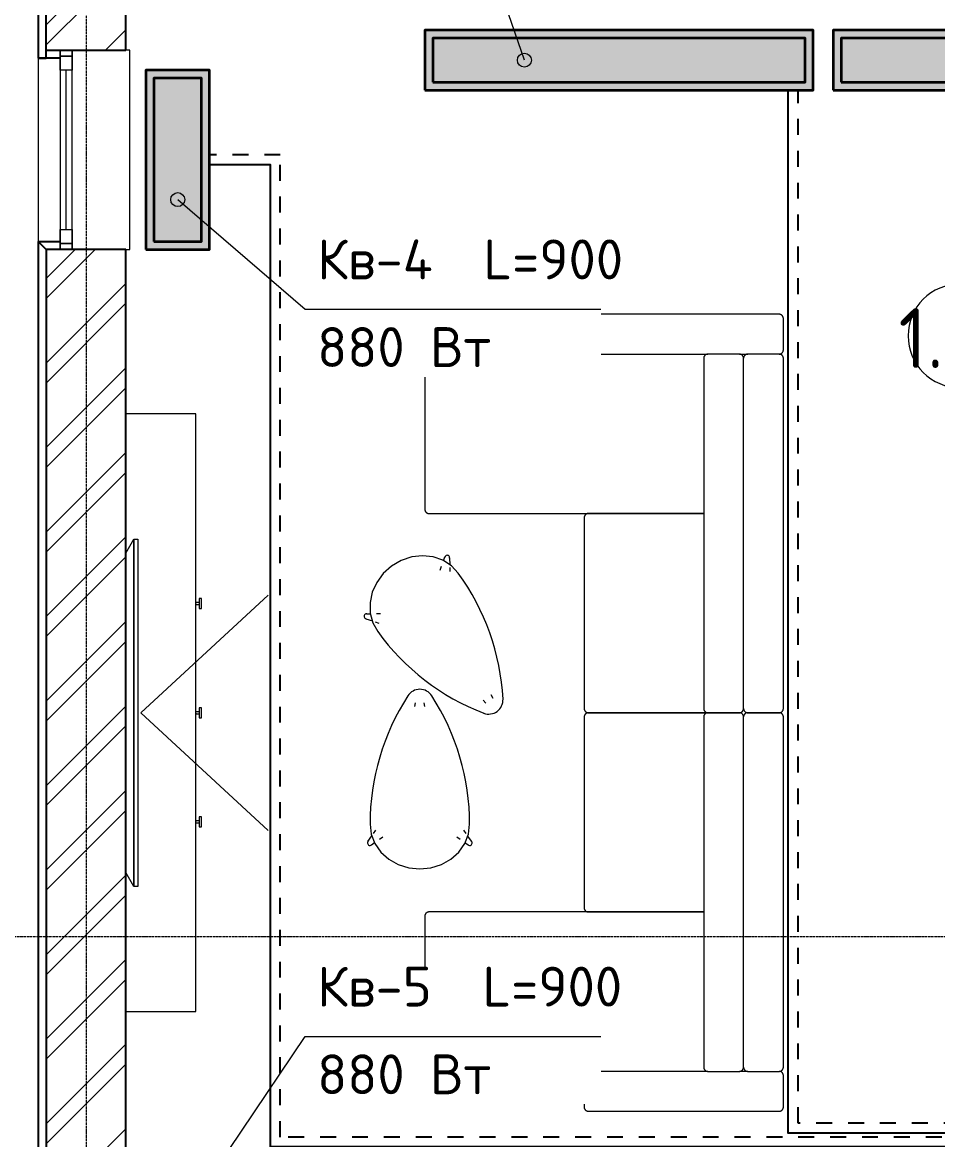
# Model space of a CAD drawing. Header units: millimetres. Extents: x -5016 to 22834, y -6019 to 18943.
# Drawn here: x -320 to 4275, y 7882 to 13490 of the extents above; entities that cross this region are included whole.
import ezdxf
from ezdxf.enums import TextEntityAlignment as Align

# ---------------------------------------------------------------- set-up
doc = ezdxf.new("R2010")
doc.units = ezdxf.units.MM
doc.linetypes.add('ОВ_ПУНКТ', pattern=[160, 80, -80])
doc.linetypes.add('Осевая 12-2-2', pattern=[16, 12, -2, 0, -2])
for name, color, linetype, lineweight in [('A-AREA-IDEN', 8, 'Continuous', 13), ('A-GLAZ', 8, 'Continuous', 13), ('A-WALL', 8, 'Continuous', 13), ('A-WALL-PATT', 8, 'Continuous', 13), ('I-FURN', 9, 'Continuous', 13), ('M-EQPM', 9, 'Continuous', 13), ('S-GRID', 8, 'Continuous', 13), ('АР_подложка', 8, 'Continuous', 13), ('ОВ_выноски', 7, 'Continuous', 18), ('ОВ_марки', 7, 'Continuous', 18), ('ОВ_приборы', 7, 'Continuous', 35), ('ОВ_Т1', 1, 'Continuous', 50), ('ОВ_Т2', 5, 'Continuous', 50)]:
    doc.layers.add(name, color=color, linetype=linetype, lineweight=lineweight)
doc.styles.add('GOST', font='isocpeur.ttf', dxfattribs={"width": 0.9})
doc.styles.add('GOST Common', font='GOST_Common.ttf', dxfattribs={"height": 300})

# ---------------------------------------------------------------- blocks, each defined once
blk = doc.blocks.new('INT Стол дизайнерский 5 - INT Стол дизайнерский 5-1563849-Этаж 1 - Планировка')
at = {"layer": 'I-FURN'}
for p, q in [((-319, 226.7), (-330.3, 242.9)), ((-312.9, 260.3), (-284.1, 240.2)), ((-272, 231.9), (-255.7, 220.5)), ((-290.5, 185.7), (-301.9, 202)), ((364.5, 24.6), (384, 21.1)), ((364.5, -24.6), (384, -21.1)), ((-301.9, -202), (-290.5, -185.7)), ((-272, -231.9), (-255.7, -220.5)), ((-330.3, -242.9), (-319, -226.7)), ((-312.9, -260.3), (-284.1, -240.2))]:
    blk.add_line(p, q, dxfattribs=at)
at = {"layer": 'I-FURN', "flags": 128}
blk.add_lwpolyline([(-225, 250), (-275.1, 243.7), (-322.6, 225.2), (-365.3, 195.5), (-400.9, 155.9), (-427.7, 108.5), (-444.4, 55.6), (-450, 0), (-444.4, -55.6), (-427.7, -108.5), (-400.9, -155.9), (-365.3, -195.5), (-322.6, -225.2), (-275.1, -243.7), (-225, -250)], dxfattribs=at)
at = {"layer": 'I-FURN'}
for centre, radius, start, end in [((-320, 250), 12.5, 45, 180), ((-320, 250), 12.5, 180, 225), ((-225, -935.1), 1185.1, 57.1055, 90), ((379.8, 0), 71.5, 360, 57.1055), ((379.8, 0), 71.5, 302.8945, 360), ((-225, 935.1), 1185.1, 270, 302.8945), ((-320, -250), 12.5, 135, 180), ((-320, -250), 12.5, 180, 315)]:
    blk.add_arc(centre, radius, start, end, dxfattribs=at)
blk = doc.blocks.new('INT 15 Тумба - INT 15 Тумба-1563850-Этаж 1 - Планировка')
at = {"layer": 'I-FURN'}
for p, q in [((-523.3, 180), (-573.3, 180)), ((-573.3, 180), (-573.3, 168)), ((-553.3, 171), (-553.3, 150)), ((-543.3, 150), (-543.3, 171)), ((-523.3, 168), (-523.3, 180)), ((25, 180), (-25, 180)), ((-25, 180), (-25, 168)), ((-5, 171), (-5, 150)), ((5, 150), (5, 171)), ((25, 168), (25, 180)), ((573.3, 180), (523.3, 180)), ((523.3, 180), (523.3, 168)), ((543.3, 171), (543.3, 150)), ((553.3, 150), (553.3, 171)), ((573.3, 168), (573.3, 180)), ((1500, 150), (-1500, 150)), ((-1500, 150), (-1500, -200)), ((-573.3, 168), (-523.3, 168)), ((-553.3, 150), (-553.2, 150)), ((-553.3, 150), (-550.8, 150)), ((-545.8, 150), (-543.3, 150)), ((-543.5, 150), (-543.3, 150)), ((-25, 168), (25, 168)), ((-5, 150), (-4.8, 150)), ((-5, 150), (-2.5, 150)), ((2.5, 150), (5, 150)), ((4.8, 150), (5, 150)), ((523.3, 168), (573.3, 168)), ((543.3, 150), (543.5, 150)), ((543.3, 150), (545.8, 150)), ((550.8, 150), (553.3, 150)), ((553.2, 150), (553.3, 150)), ((1500, -200), (1500, 150))]:
    blk.add_line(p, q, dxfattribs=at)
blk = doc.blocks.new('ТВ - Плоский экран1 - ТВ 60_ 2-1563836-Этаж 1 - Планировка')
at = {"layer": 'M-EQPM'}
for p, q in [((-3.9, 16.5), (-594.3, 655.4)), ((-3.9, 16.5), (586.5, 655.4)), ((-875.5, -18.5), (-875.5, 1.5)), ((-875.5, 1.5), (867.6, 1.5)), ((867.6, 1.5), (867.6, -18.5)), ((867.6, -18.5), (-875.5, -18.5)), ((-805.5, -58.5), (-875.5, -18.5)), ((-875.5, -18.5), (867.6, -18.5)), ((867.6, -18.5), (797.6, -58.5))]:
    blk.add_line(p, q, dxfattribs=at)
blk = doc.blocks.new('INT Диван угловой - INT Диван угловой-1563900-Этаж 1 - Планировка')
at = {"layer": 'I-FURN'}
for p, q in [((-900, 579), (-900, 421)), ((879, 600), (-879, 600)), ((900, 421), (900, 579)), ((1079, 600), (921, 600)), ((1100, -379), (1100, 579)), ((879, 400), (-879, 400)), ((900, 421), (900, 379)), ((-900, 379), (-900, 221)), ((900, 221), (900, 379)), ((-900, 221), (-900, -379)), ((-879, 200), (879, 200)), ((100, 200), (100, -1179)), ((100, -379), (100, 200)), ((900, 221), (900, -379)), ((900, -1179), (900, -379)), ((-879, -400), (79, -400)), ((921, -400), (1079, -400)), ((121, -1200), (879, -1200))]:
    blk.add_line(p, q, dxfattribs=at)
at = {"layer": 'I-FURN', "flags": 128}
for points in [[(-879, 600), (-879.8, 600), (-880.7, 599.9), (-881.5, 599.8), (-882.3, 599.7), (-883.2, 599.6), (-884, 599.4), (-884.8, 599.2), (-885.6, 598.9), (-886.4, 598.7), (-887.2, 598.3), (-887.9, 598), (-888.7, 597.6), (-889.4, 597.2), (-890.2, 596.8), (-890.9, 596.3), (-891.5, 595.8), (-892.2, 595.3), (-892.8, 594.8), (-893.5, 594.2), (-894.1, 593.6), (-894.6, 593), (-895.2, 592.4), (-895.7, 591.7), (-896.2, 591), (-896.7, 590.3), (-897.1, 589.6), (-897.5, 588.9), (-897.9, 588.1), (-898.3, 587.4), (-898.6, 586.6), (-898.9, 585.8), (-899.1, 585), (-899.3, 584.2), (-899.5, 583.4), (-899.7, 582.6), (-899.8, 581.7), (-899.9, 580.9), (-900, 580.1), (-900, 579.2), (-900, 579)], [(900, 579), (900, 579.8), (899.9, 580.7), (899.8, 581.5), (899.7, 582.3), (899.6, 583.2), (899.4, 584), (899.2, 584.8), (898.9, 585.6), (898.7, 586.4), (898.3, 587.2), (898, 587.9), (897.6, 588.7), (897.2, 589.4), (896.8, 590.2), (896.3, 590.9), (895.8, 591.5), (895.3, 592.2), (894.8, 592.8), (894.2, 593.5), (893.6, 594.1), (893, 594.6), (892.4, 595.2), (891.7, 595.7), (891, 596.2), (890.3, 596.7), (889.6, 597.1), (888.9, 597.5), (888.1, 597.9), (887.4, 598.3), (886.6, 598.6), (885.8, 598.9), (885, 599.1), (884.2, 599.3), (883.4, 599.5), (882.6, 599.7), (881.7, 599.8), (880.9, 599.9), (880.1, 600), (879.2, 600), (879, 600)], [(921, 600), (920.2, 600), (919.3, 599.9), (918.5, 599.8), (917.7, 599.7), (916.8, 599.6), (916, 599.4), (915.2, 599.2), (914.4, 598.9), (913.6, 598.7), (912.8, 598.3), (912.1, 598), (911.3, 597.6), (910.6, 597.2), (909.8, 596.8), (909.1, 596.3), (908.5, 595.8), (907.8, 595.3), (907.2, 594.8), (906.5, 594.2), (905.9, 593.6), (905.4, 593), (904.8, 592.4), (904.3, 591.7), (903.8, 591), (903.3, 590.3), (902.9, 589.6), (902.5, 588.9), (902.1, 588.1), (901.7, 587.4), (901.4, 586.6), (901.1, 585.8), (900.9, 585), (900.7, 584.2), (900.5, 583.4), (900.3, 582.6), (900.2, 581.7), (900.1, 580.9), (900, 580.1), (900, 579.2), (900, 579)], [(1100, 579), (1100, 579.8), (1099.9, 580.7), (1099.8, 581.5), (1099.7, 582.3), (1099.6, 583.2), (1099.4, 584), (1099.2, 584.8), (1098.9, 585.6), (1098.7, 586.4), (1098.3, 587.2), (1098, 587.9), (1097.6, 588.7), (1097.2, 589.4), (1096.8, 590.2), (1096.3, 590.9), (1095.8, 591.5), (1095.3, 592.2), (1094.8, 592.8), (1094.2, 593.5), (1093.6, 594.1), (1093, 594.6), (1092.4, 595.2), (1091.7, 595.7), (1091, 596.2), (1090.3, 596.7), (1089.6, 597.1), (1088.9, 597.5), (1088.1, 597.9), (1087.4, 598.3), (1086.6, 598.6), (1085.8, 598.9), (1085, 599.1), (1084.2, 599.3), (1083.4, 599.5), (1082.6, 599.7), (1081.7, 599.8), (1080.9, 599.9), (1080.1, 600), (1079.2, 600), (1079, 600)], [(-900, 421), (-900, 420.2), (-899.9, 419.3), (-899.8, 418.5), (-899.7, 417.7), (-899.6, 416.8), (-899.4, 416), (-899.2, 415.2), (-898.9, 414.4), (-898.7, 413.6), (-898.3, 412.8), (-898, 412.1), (-897.6, 411.3), (-897.2, 410.6), (-896.8, 409.8), (-896.3, 409.1), (-895.8, 408.5), (-895.3, 407.8), (-894.8, 407.2), (-894.2, 406.5), (-893.6, 405.9), (-893, 405.4), (-892.4, 404.8), (-891.7, 404.3), (-891, 403.8), (-890.3, 403.3), (-889.6, 402.9), (-888.9, 402.5), (-888.1, 402.1), (-887.4, 401.7), (-886.6, 401.4), (-885.8, 401.1), (-885, 400.9), (-884.2, 400.7), (-883.4, 400.5), (-882.6, 400.3), (-881.7, 400.2), (-880.9, 400.1), (-880.1, 400), (-879.2, 400), (-879, 400)], [(-879, 400), (-879.8, 400), (-880.7, 399.9), (-881.5, 399.8), (-882.3, 399.7), (-883.2, 399.6), (-884, 399.4), (-884.8, 399.2), (-885.6, 398.9), (-886.4, 398.7), (-887.2, 398.3), (-887.9, 398), (-888.7, 397.6), (-889.4, 397.2), (-890.2, 396.8), (-890.9, 396.3), (-891.5, 395.8), (-892.2, 395.3), (-892.8, 394.8), (-893.5, 394.2), (-894.1, 393.6), (-894.6, 393), (-895.2, 392.4), (-895.7, 391.7), (-896.2, 391), (-896.7, 390.3), (-897.1, 389.6), (-897.5, 388.9), (-897.9, 388.1), (-898.3, 387.4), (-898.6, 386.6), (-898.9, 385.8), (-899.1, 385), (-899.3, 384.2), (-899.5, 383.4), (-899.7, 382.6), (-899.8, 381.7), (-899.9, 380.9), (-900, 380.1), (-900, 379.2), (-900, 379)], [(-879, 400), (-879.8, 400), (-880.7, 399.9), (-881.5, 399.8), (-882.3, 399.7), (-883.2, 399.6), (-884, 399.4), (-884.8, 399.2), (-885.6, 398.9), (-886.4, 398.7), (-887.2, 398.3), (-887.9, 398), (-888.7, 397.6), (-889.4, 397.2), (-890.2, 396.8), (-890.9, 396.3), (-891.5, 395.8), (-892.2, 395.3), (-892.8, 394.8), (-893.5, 394.2), (-894.1, 393.6), (-894.6, 393), (-895.2, 392.4), (-895.7, 391.7), (-896.2, 391), (-896.7, 390.3), (-897.1, 389.6), (-897.5, 388.9), (-897.9, 388.1), (-898.3, 387.4), (-898.6, 386.6), (-898.9, 385.8), (-899.1, 385), (-899.3, 384.2), (-899.5, 383.4), (-899.7, 382.6), (-899.8, 381.7), (-899.9, 380.9), (-900, 380.1), (-900, 379.2), (-900, 379)], [(-879, 400), (-879.8, 400), (-880.7, 399.9), (-881.5, 399.8), (-882.3, 399.7), (-883.2, 399.6), (-884, 399.4), (-884.8, 399.2), (-885.6, 398.9), (-886.4, 398.7), (-887.2, 398.3), (-887.9, 398), (-888.7, 397.6), (-889.4, 397.2), (-890.2, 396.8), (-890.9, 396.3), (-891.5, 395.8), (-892.2, 395.3), (-892.8, 394.8), (-893.5, 394.2), (-894.1, 393.6), (-894.6, 393), (-895.2, 392.4), (-895.7, 391.7), (-896.2, 391), (-896.7, 390.3), (-897.1, 389.6), (-897.5, 388.9), (-897.9, 388.1), (-898.3, 387.4), (-898.6, 386.6), (-898.9, 385.8), (-899.1, 385), (-899.3, 384.2), (-899.5, 383.4), (-899.7, 382.6), (-899.8, 381.7), (-899.9, 380.9), (-900, 380.1), (-900, 379.2), (-900, 379)], [(879, 400), (879.8, 400), (880.7, 400.1), (881.5, 400.2), (882.3, 400.3), (883.2, 400.4), (884, 400.6), (884.8, 400.8), (885.6, 401.1), (886.4, 401.3), (887.2, 401.7), (887.9, 402), (888.7, 402.4), (889.4, 402.8), (890.2, 403.2), (890.9, 403.7), (891.5, 404.2), (892.2, 404.7), (892.8, 405.2), (893.5, 405.8), (894.1, 406.4), (894.6, 407), (895.2, 407.6), (895.7, 408.3), (896.2, 409), (896.7, 409.7), (897.1, 410.4), (897.5, 411.1), (897.9, 411.9), (898.3, 412.6), (898.6, 413.4), (898.9, 414.2), (899.1, 415), (899.3, 415.8), (899.5, 416.6), (899.7, 417.4), (899.8, 418.3), (899.9, 419.1), (900, 419.9), (900, 420.8), (900, 421)], [(900, 379), (900, 379.8), (899.9, 380.7), (899.8, 381.5), (899.7, 382.3), (899.6, 383.2), (899.4, 384), (899.2, 384.8), (898.9, 385.6), (898.7, 386.4), (898.3, 387.2), (898, 387.9), (897.6, 388.7), (897.2, 389.4), (896.8, 390.2), (896.3, 390.9), (895.8, 391.5), (895.3, 392.2), (894.8, 392.8), (894.2, 393.5), (893.6, 394.1), (893, 394.6), (892.4, 395.2), (891.7, 395.7), (891, 396.2), (890.3, 396.7), (889.6, 397.1), (888.9, 397.5), (888.1, 397.9), (887.4, 398.3), (886.6, 398.6), (885.8, 398.9), (885, 399.1), (884.2, 399.3), (883.4, 399.5), (882.6, 399.7), (881.7, 399.8), (880.9, 399.9), (880.1, 400), (879.2, 400), (879, 400)], [(900, 379), (900, 379.8), (899.9, 380.7), (899.8, 381.5), (899.7, 382.3), (899.6, 383.2), (899.4, 384), (899.2, 384.8), (898.9, 385.6), (898.7, 386.4), (898.3, 387.2), (898, 387.9), (897.6, 388.7), (897.2, 389.4), (896.8, 390.2), (896.3, 390.9), (895.8, 391.5), (895.3, 392.2), (894.8, 392.8), (894.2, 393.5), (893.6, 394.1), (893, 394.6), (892.4, 395.2), (891.7, 395.7), (891, 396.2), (890.3, 396.7), (889.6, 397.1), (888.9, 397.5), (888.1, 397.9), (887.4, 398.3), (886.6, 398.6), (885.8, 398.9), (885, 399.1), (884.2, 399.3), (883.4, 399.5), (882.6, 399.7), (881.7, 399.8), (880.9, 399.9), (880.1, 400), (879.2, 400), (879, 400)], [(900, 379), (900, 379.8), (899.9, 380.7), (899.8, 381.5), (899.7, 382.3), (899.6, 383.2), (899.4, 384), (899.2, 384.8), (898.9, 385.6), (898.7, 386.4), (898.3, 387.2), (898, 387.9), (897.6, 388.7), (897.2, 389.4), (896.8, 390.2), (896.3, 390.9), (895.8, 391.5), (895.3, 392.2), (894.8, 392.8), (894.2, 393.5), (893.6, 394.1), (893, 394.6), (892.4, 395.2), (891.7, 395.7), (891, 396.2), (890.3, 396.7), (889.6, 397.1), (888.9, 397.5), (888.1, 397.9), (887.4, 398.3), (886.6, 398.6), (885.8, 398.9), (885, 399.1), (884.2, 399.3), (883.4, 399.5), (882.6, 399.7), (881.7, 399.8), (880.9, 399.9), (880.1, 400), (879.2, 400), (879, 400)], [(-900, 221), (-900, 220.2), (-899.9, 219.3), (-899.8, 218.5), (-899.7, 217.7), (-899.6, 216.8), (-899.4, 216), (-899.2, 215.2), (-898.9, 214.4), (-898.7, 213.6), (-898.3, 212.8), (-898, 212.1), (-897.6, 211.3), (-897.2, 210.6), (-896.8, 209.8), (-896.3, 209.1), (-895.8, 208.5), (-895.3, 207.8), (-894.8, 207.2), (-894.2, 206.5), (-893.6, 205.9), (-893, 205.4), (-892.4, 204.8), (-891.7, 204.3), (-891, 203.8), (-890.3, 203.3), (-889.6, 202.9), (-888.9, 202.5), (-888.1, 202.1), (-887.4, 201.7), (-886.6, 201.4), (-885.8, 201.1), (-885, 200.9), (-884.2, 200.7), (-883.4, 200.5), (-882.6, 200.3), (-881.7, 200.2), (-880.9, 200.1), (-880.1, 200), (-879.2, 200), (-879, 200)], [(879, 200), (879.8, 200), (880.7, 200.1), (881.5, 200.2), (882.3, 200.3), (883.2, 200.4), (884, 200.6), (884.8, 200.8), (885.6, 201.1), (886.4, 201.3), (887.2, 201.7), (887.9, 202), (888.7, 202.4), (889.4, 202.8), (890.2, 203.2), (890.9, 203.7), (891.5, 204.2), (892.2, 204.7), (892.8, 205.2), (893.5, 205.8), (894.1, 206.4), (894.6, 207), (895.2, 207.6), (895.7, 208.3), (896.2, 209), (896.7, 209.7), (897.1, 210.4), (897.5, 211.1), (897.9, 211.9), (898.3, 212.6), (898.6, 213.4), (898.9, 214.2), (899.1, 215), (899.3, 215.8), (899.5, 216.6), (899.7, 217.4), (899.8, 218.3), (899.9, 219.1), (900, 219.9), (900, 220.8), (900, 221)], [(-900, -379), (-900, -379.8), (-899.9, -380.7), (-899.8, -381.5), (-899.7, -382.3), (-899.6, -383.2), (-899.4, -384), (-899.2, -384.8), (-898.9, -385.6), (-898.7, -386.4), (-898.3, -387.2), (-898, -387.9), (-897.6, -388.7), (-897.2, -389.4), (-896.8, -390.2), (-896.3, -390.9), (-895.8, -391.5), (-895.3, -392.2), (-894.8, -392.8), (-894.2, -393.5), (-893.6, -394.1), (-893, -394.6), (-892.4, -395.2), (-891.7, -395.7), (-891, -396.2), (-890.3, -396.7), (-889.6, -397.1), (-888.9, -397.5), (-888.1, -397.9), (-887.4, -398.3), (-886.6, -398.6), (-885.8, -398.9), (-885, -399.1), (-884.2, -399.3), (-883.4, -399.5), (-882.6, -399.7), (-881.7, -399.8), (-880.9, -399.9), (-880.1, -400), (-879.2, -400), (-879, -400)], [(-900, -379), (-900, -379.8), (-899.9, -380.7), (-899.8, -381.5), (-899.7, -382.3), (-899.6, -383.2), (-899.4, -384), (-899.2, -384.8), (-898.9, -385.6), (-898.7, -386.4), (-898.3, -387.2), (-898, -387.9), (-897.6, -388.7), (-897.2, -389.4), (-896.8, -390.2), (-896.3, -390.9), (-895.8, -391.5), (-895.3, -392.2), (-894.8, -392.8), (-894.2, -393.5), (-893.6, -394.1), (-893, -394.6), (-892.4, -395.2), (-891.7, -395.7), (-891, -396.2), (-890.3, -396.7), (-889.6, -397.1), (-888.9, -397.5), (-888.1, -397.9), (-887.4, -398.3), (-886.6, -398.6), (-885.8, -398.9), (-885, -399.1), (-884.2, -399.3), (-883.4, -399.5), (-882.6, -399.7), (-881.7, -399.8), (-880.9, -399.9), (-880.1, -400), (-879.2, -400), (-879, -400)], [(79, -400), (79.8, -400), (80.7, -399.9), (81.5, -399.8), (82.3, -399.7), (83.2, -399.6), (84, -399.4), (84.8, -399.2), (85.6, -398.9), (86.4, -398.7), (87.2, -398.3), (87.9, -398), (88.7, -397.6), (89.4, -397.2), (90.2, -396.8), (90.9, -396.3), (91.5, -395.8), (92.2, -395.3), (92.8, -394.8), (93.5, -394.2), (94.1, -393.6), (94.6, -393), (95.2, -392.4), (95.7, -391.7), (96.2, -391), (96.7, -390.3), (97.1, -389.6), (97.5, -388.9), (97.9, -388.1), (98.3, -387.4), (98.6, -386.6), (98.9, -385.8), (99.1, -385), (99.3, -384.2), (99.5, -383.4), (99.7, -382.6), (99.8, -381.7), (99.9, -380.9), (100, -380.1), (100, -379.2), (100, -379)], [(79, -400), (79.8, -400), (80.7, -399.9), (81.5, -399.8), (82.3, -399.7), (83.2, -399.6), (84, -399.4), (84.8, -399.2), (85.6, -398.9), (86.4, -398.7), (87.2, -398.3), (87.9, -398), (88.7, -397.6), (89.4, -397.2), (90.2, -396.8), (90.9, -396.3), (91.5, -395.8), (92.2, -395.3), (92.8, -394.8), (93.5, -394.2), (94.1, -393.6), (94.6, -393), (95.2, -392.4), (95.7, -391.7), (96.2, -391), (96.7, -390.3), (97.1, -389.6), (97.5, -388.9), (97.9, -388.1), (98.3, -387.4), (98.6, -386.6), (98.9, -385.8), (99.1, -385), (99.3, -384.2), (99.5, -383.4), (99.7, -382.6), (99.8, -381.7), (99.9, -380.9), (100, -380.1), (100, -379.2)], [(900, -379), (900, -379.8), (900.1, -380.7), (900.2, -381.5), (900.3, -382.3), (900.4, -383.2), (900.6, -384), (900.8, -384.8), (901.1, -385.6), (901.3, -386.4), (901.7, -387.2), (902, -387.9), (902.4, -388.7), (902.8, -389.4), (903.2, -390.2), (903.7, -390.9), (904.2, -391.5), (904.7, -392.2), (905.2, -392.8), (905.8, -393.5), (906.4, -394.1), (907, -394.6), (907.6, -395.2), (908.3, -395.7), (909, -396.2), (909.7, -396.7), (910.4, -397.1), (911.1, -397.5), (911.9, -397.9), (912.6, -398.3), (913.4, -398.6), (914.2, -398.9), (915, -399.1), (915.8, -399.3), (916.6, -399.5), (917.4, -399.7), (918.3, -399.8), (919.1, -399.9), (919.9, -400), (920.8, -400), (921, -400)], [(1079, -400), (1079.8, -400), (1080.7, -399.9), (1081.5, -399.8), (1082.3, -399.7), (1083.2, -399.6), (1084, -399.4), (1084.8, -399.2), (1085.6, -398.9), (1086.4, -398.7), (1087.2, -398.3), (1087.9, -398), (1088.7, -397.6), (1089.4, -397.2), (1090.2, -396.8), (1090.9, -396.3), (1091.5, -395.8), (1092.2, -395.3), (1092.8, -394.8), (1093.5, -394.2), (1094.1, -393.6), (1094.6, -393), (1095.2, -392.4), (1095.7, -391.7), (1096.2, -391), (1096.7, -390.3), (1097.1, -389.6), (1097.5, -388.9), (1097.9, -388.1), (1098.3, -387.4), (1098.6, -386.6), (1098.9, -385.8), (1099.1, -385), (1099.3, -384.2), (1099.5, -383.4), (1099.7, -382.6), (1099.8, -381.7), (1099.9, -380.9), (1100, -380.1), (1100, -379.2), (1100, -379)], [(100, -1179), (100, -1179.8), (100.1, -1180.7), (100.2, -1181.5), (100.3, -1182.3), (100.4, -1183.2), (100.6, -1184), (100.8, -1184.8), (101.1, -1185.6), (101.3, -1186.4), (101.7, -1187.2), (102, -1187.9), (102.4, -1188.7), (102.8, -1189.4), (103.2, -1190.2), (103.7, -1190.9), (104.2, -1191.5), (104.7, -1192.2), (105.2, -1192.8), (105.8, -1193.5), (106.4, -1194.1), (107, -1194.6), (107.6, -1195.2), (108.3, -1195.7), (109, -1196.2), (109.7, -1196.7), (110.4, -1197.1), (111.1, -1197.5), (111.9, -1197.9), (112.6, -1198.3), (113.4, -1198.6), (114.2, -1198.9), (115, -1199.1), (115.8, -1199.3), (116.6, -1199.5), (117.4, -1199.7), (118.3, -1199.8), (119.1, -1199.9), (119.9, -1200), (120.8, -1200), (121, -1200)], [(100, -1179), (100, -1179.8), (100.1, -1180.7), (100.2, -1181.5), (100.3, -1182.3), (100.4, -1183.2), (100.6, -1184), (100.8, -1184.8), (101.1, -1185.6), (101.3, -1186.4), (101.7, -1187.2), (102, -1187.9), (102.4, -1188.7), (102.8, -1189.4), (103.2, -1190.2), (103.7, -1190.9), (104.2, -1191.5), (104.7, -1192.2), (105.2, -1192.8), (105.8, -1193.5), (106.4, -1194.1), (107, -1194.6), (107.6, -1195.2), (108.3, -1195.7), (109, -1196.2), (109.7, -1196.7), (110.4, -1197.1), (111.1, -1197.5), (111.9, -1197.9), (112.6, -1198.3), (113.4, -1198.6), (114.2, -1198.9), (115, -1199.1), (115.8, -1199.3), (116.6, -1199.5), (117.4, -1199.7), (118.3, -1199.8), (119.1, -1199.9), (119.9, -1200), (120.8, -1200), (121, -1200)], [(879, -1200), (879.8, -1200), (880.7, -1199.9), (881.5, -1199.8), (882.3, -1199.7), (883.2, -1199.6), (884, -1199.4), (884.8, -1199.2), (885.6, -1198.9), (886.4, -1198.7), (887.2, -1198.3), (887.9, -1198), (888.7, -1197.6), (889.4, -1197.2), (890.2, -1196.8), (890.9, -1196.3), (891.5, -1195.8), (892.2, -1195.3), (892.8, -1194.8), (893.5, -1194.2), (894.1, -1193.6), (894.6, -1193), (895.2, -1192.4), (895.7, -1191.7), (896.2, -1191), (896.7, -1190.3), (897.1, -1189.6), (897.5, -1188.9), (897.9, -1188.1), (898.3, -1187.4), (898.6, -1186.6), (898.9, -1185.8), (899.1, -1185), (899.3, -1184.2), (899.5, -1183.4), (899.7, -1182.6), (899.8, -1181.7), (899.9, -1180.9), (900, -1180.1), (900, -1179.2), (900, -1179)], [(879, -1200), (879.8, -1200), (880.7, -1199.9), (881.5, -1199.8), (882.3, -1199.7), (883.2, -1199.6), (884, -1199.4), (884.8, -1199.2), (885.6, -1198.9), (886.4, -1198.7), (887.2, -1198.3), (887.9, -1198), (888.7, -1197.6), (889.4, -1197.2), (890.2, -1196.8), (890.9, -1196.3), (891.5, -1195.8), (892.2, -1195.3), (892.8, -1194.8), (893.5, -1194.2), (894.1, -1193.6), (894.6, -1193), (895.2, -1192.4), (895.7, -1191.7), (896.2, -1191), (896.7, -1190.3), (897.1, -1189.6), (897.5, -1188.9), (897.9, -1188.1), (898.3, -1187.4), (898.6, -1186.6), (898.9, -1185.8), (899.1, -1185), (899.3, -1184.2), (899.5, -1183.4), (899.7, -1182.6), (899.8, -1181.7), (899.9, -1180.9), (900, -1180.1), (900, -1179.2), (900, -1179)]]:
    blk.add_lwpolyline(points, dxfattribs=at)
blk = doc.blocks.new('INT Диван угловой - INT Диван угловой-1563918-Этаж 1 - Планировка')
at = {"layer": 'I-FURN'}
for p, q in [((100, 1179), (100, -200)), ((879, 1200), (121, 1200)), ((900, 379), (900, 1179)), ((79, 400), (-879, 400)), ((1079, 400), (921, 400)), ((-900, 379), (-900, -221)), ((100, -200), (100, 379)), ((900, 379), (900, -221)), ((1100, -579), (1100, 379)), ((-900, -221), (-900, -379)), ((879, -200), (-879, -200)), ((900, -379), (900, -221)), ((900, -379), (900, -421)), ((-900, -421), (-900, -579)), ((-879, -400), (879, -400)), ((900, -579), (900, -421)), ((-879, -600), (879, -600)), ((921, -600), (1079, -600))]:
    blk.add_line(p, q, dxfattribs=at)
at = {"layer": 'I-FURN', "flags": 128}
for points in [[(121, 1200), (120.2, 1200), (119.3, 1199.9), (118.5, 1199.8), (117.7, 1199.7), (116.8, 1199.6), (116, 1199.4), (115.2, 1199.2), (114.4, 1198.9), (113.6, 1198.7), (112.8, 1198.3), (112.1, 1198), (111.3, 1197.6), (110.6, 1197.2), (109.8, 1196.8), (109.1, 1196.3), (108.5, 1195.8), (107.8, 1195.3), (107.2, 1194.8), (106.5, 1194.2), (105.9, 1193.6), (105.4, 1193), (104.8, 1192.4), (104.3, 1191.7), (103.8, 1191), (103.3, 1190.3), (102.9, 1189.6), (102.5, 1188.9), (102.1, 1188.1), (101.7, 1187.4), (101.4, 1186.6), (101.1, 1185.8), (100.9, 1185), (100.7, 1184.2), (100.5, 1183.4), (100.3, 1182.6), (100.2, 1181.7), (100.1, 1180.9), (100, 1180.1), (100, 1179.2), (100, 1179)], [(121, 1200), (120.2, 1200), (119.3, 1199.9), (118.5, 1199.8), (117.7, 1199.7), (116.8, 1199.6), (116, 1199.4), (115.2, 1199.2), (114.4, 1198.9), (113.6, 1198.7), (112.8, 1198.3), (112.1, 1198), (111.3, 1197.6), (110.6, 1197.2), (109.8, 1196.8), (109.1, 1196.3), (108.5, 1195.8), (107.8, 1195.3), (107.2, 1194.8), (106.5, 1194.2), (105.9, 1193.6), (105.4, 1193), (104.8, 1192.4), (104.3, 1191.7), (103.8, 1191), (103.3, 1190.3), (102.9, 1189.6), (102.5, 1188.9), (102.1, 1188.1), (101.7, 1187.4), (101.4, 1186.6), (101.1, 1185.8), (100.9, 1185), (100.7, 1184.2), (100.5, 1183.4), (100.3, 1182.6), (100.2, 1181.7), (100.1, 1180.9), (100, 1180.1), (100, 1179.2), (100, 1179)], [(900, 1179), (900, 1179.8), (899.9, 1180.7), (899.8, 1181.5), (899.7, 1182.3), (899.6, 1183.2), (899.4, 1184), (899.2, 1184.8), (898.9, 1185.6), (898.7, 1186.4), (898.3, 1187.2), (898, 1187.9), (897.6, 1188.7), (897.2, 1189.4), (896.8, 1190.2), (896.3, 1190.9), (895.8, 1191.5), (895.3, 1192.2), (894.8, 1192.8), (894.2, 1193.5), (893.6, 1194.1), (893, 1194.6), (892.4, 1195.2), (891.7, 1195.7), (891, 1196.2), (890.3, 1196.7), (889.6, 1197.1), (888.9, 1197.5), (888.1, 1197.9), (887.4, 1198.3), (886.6, 1198.6), (885.8, 1198.9), (885, 1199.1), (884.2, 1199.3), (883.4, 1199.5), (882.6, 1199.7), (881.7, 1199.8), (880.9, 1199.9), (880.1, 1200), (879.2, 1200), (879, 1200)], [(900, 1179), (900, 1179.8), (899.9, 1180.7), (899.8, 1181.5), (899.7, 1182.3), (899.6, 1183.2), (899.4, 1184), (899.2, 1184.8), (898.9, 1185.6), (898.7, 1186.4), (898.3, 1187.2), (898, 1187.9), (897.6, 1188.7), (897.2, 1189.4), (896.8, 1190.2), (896.3, 1190.9), (895.8, 1191.5), (895.3, 1192.2), (894.8, 1192.8), (894.2, 1193.5), (893.6, 1194.1), (893, 1194.6), (892.4, 1195.2), (891.7, 1195.7), (891, 1196.2), (890.3, 1196.7), (889.6, 1197.1), (888.9, 1197.5), (888.1, 1197.9), (887.4, 1198.3), (886.6, 1198.6), (885.8, 1198.9), (885, 1199.1), (884.2, 1199.3), (883.4, 1199.5), (882.6, 1199.7), (881.7, 1199.8), (880.9, 1199.9), (880.1, 1200), (879.2, 1200), (879, 1200)], [(-879, 400), (-879.8, 400), (-880.7, 399.9), (-881.5, 399.8), (-882.3, 399.7), (-883.2, 399.6), (-884, 399.4), (-884.8, 399.2), (-885.6, 398.9), (-886.4, 398.7), (-887.2, 398.3), (-887.9, 398), (-888.7, 397.6), (-889.4, 397.2), (-890.2, 396.8), (-890.9, 396.3), (-891.5, 395.8), (-892.2, 395.3), (-892.8, 394.8), (-893.5, 394.2), (-894.1, 393.6), (-894.6, 393), (-895.2, 392.4), (-895.7, 391.7), (-896.2, 391), (-896.7, 390.3), (-897.1, 389.6), (-897.5, 388.9), (-897.9, 388.1), (-898.3, 387.4), (-898.6, 386.6), (-898.9, 385.8), (-899.1, 385), (-899.3, 384.2), (-899.5, 383.4), (-899.7, 382.6), (-899.8, 381.7), (-899.9, 380.9), (-900, 380.1), (-900, 379.2), (-900, 379)], [(-879, 400), (-879.8, 400), (-880.7, 399.9), (-881.5, 399.8), (-882.3, 399.7), (-883.2, 399.6), (-884, 399.4), (-884.8, 399.2), (-885.6, 398.9), (-886.4, 398.7), (-887.2, 398.3), (-887.9, 398), (-888.7, 397.6), (-889.4, 397.2), (-890.2, 396.8), (-890.9, 396.3), (-891.5, 395.8), (-892.2, 395.3), (-892.8, 394.8), (-893.5, 394.2), (-894.1, 393.6), (-894.6, 393), (-895.2, 392.4), (-895.7, 391.7), (-896.2, 391), (-896.7, 390.3), (-897.1, 389.6), (-897.5, 388.9), (-897.9, 388.1), (-898.3, 387.4), (-898.6, 386.6), (-898.9, 385.8), (-899.1, 385), (-899.3, 384.2), (-899.5, 383.4), (-899.7, 382.6), (-899.8, 381.7), (-899.9, 380.9), (-900, 380.1), (-900, 379.2), (-900, 379)], [(100, 379), (100, 379.8), (99.9, 380.7), (99.8, 381.5), (99.7, 382.3), (99.6, 383.2), (99.4, 384), (99.2, 384.8), (98.9, 385.6), (98.7, 386.4), (98.3, 387.2), (98, 387.9), (97.6, 388.7), (97.2, 389.4), (96.8, 390.2), (96.3, 390.9), (95.8, 391.5), (95.3, 392.2), (94.8, 392.8), (94.2, 393.5), (93.6, 394.1), (93, 394.6), (92.4, 395.2), (91.7, 395.7), (91, 396.2), (90.3, 396.7), (89.6, 397.1), (88.9, 397.5), (88.1, 397.9), (87.4, 398.3), (86.6, 398.6), (85.8, 398.9), (85, 399.1), (84.2, 399.3), (83.4, 399.5), (82.6, 399.7), (81.7, 399.8), (80.9, 399.9), (80.1, 400), (79.2, 400), (79, 400)], [(100, 379), (100, 379.8), (99.9, 380.7), (99.8, 381.5), (99.7, 382.3), (99.6, 383.2), (99.4, 384), (99.2, 384.8), (98.9, 385.6), (98.7, 386.4), (98.3, 387.2), (98, 387.9), (97.6, 388.7), (97.2, 389.4), (96.8, 390.2), (96.3, 390.9), (95.8, 391.5), (95.3, 392.2), (94.8, 392.8), (94.2, 393.5), (93.6, 394.1), (93, 394.6), (92.4, 395.2), (91.7, 395.7), (91, 396.2), (90.3, 396.7), (89.6, 397.1), (88.9, 397.5), (88.1, 397.9), (87.4, 398.3), (86.6, 398.6), (85.8, 398.9), (85, 399.1), (84.2, 399.3), (83.4, 399.5), (82.6, 399.7), (81.7, 399.8), (80.9, 399.9), (80.1, 400), (79.2, 400), (79, 400)], [(921, 400), (920.2, 400), (919.3, 399.9), (918.5, 399.8), (917.7, 399.7), (916.8, 399.6), (916, 399.4), (915.2, 399.2), (914.4, 398.9), (913.6, 398.7), (912.8, 398.3), (912.1, 398), (911.3, 397.6), (910.6, 397.2), (909.8, 396.8), (909.1, 396.3), (908.5, 395.8), (907.8, 395.3), (907.2, 394.8), (906.5, 394.2), (905.9, 393.6), (905.4, 393), (904.8, 392.4), (904.3, 391.7), (903.8, 391), (903.3, 390.3), (902.9, 389.6), (902.5, 388.9), (902.1, 388.1), (901.7, 387.4), (901.4, 386.6), (901.1, 385.8), (900.9, 385), (900.7, 384.2), (900.5, 383.4), (900.3, 382.6), (900.2, 381.7), (900.1, 380.9), (900, 380.1), (900, 379.2), (900, 379)], [(1100, 379), (1100, 379.8), (1099.9, 380.7), (1099.8, 381.5), (1099.7, 382.3), (1099.6, 383.2), (1099.4, 384), (1099.2, 384.8), (1098.9, 385.6), (1098.7, 386.4), (1098.3, 387.2), (1098, 387.9), (1097.6, 388.7), (1097.2, 389.4), (1096.8, 390.2), (1096.3, 390.9), (1095.8, 391.5), (1095.3, 392.2), (1094.8, 392.8), (1094.2, 393.5), (1093.6, 394.1), (1093, 394.6), (1092.4, 395.2), (1091.7, 395.7), (1091, 396.2), (1090.3, 396.7), (1089.6, 397.1), (1088.9, 397.5), (1088.1, 397.9), (1087.4, 398.3), (1086.6, 398.6), (1085.8, 398.9), (1085, 399.1), (1084.2, 399.3), (1083.4, 399.5), (1082.6, 399.7), (1081.7, 399.8), (1080.9, 399.9), (1080.1, 400), (1079.2, 400), (1079, 400)], [(-879, -200), (-879.8, -200), (-880.7, -200.1), (-881.5, -200.2), (-882.3, -200.3), (-883.2, -200.4), (-884, -200.6), (-884.8, -200.8), (-885.6, -201.1), (-886.4, -201.3), (-887.2, -201.7), (-887.9, -202), (-888.7, -202.4), (-889.4, -202.8), (-890.2, -203.2), (-890.9, -203.7), (-891.5, -204.2), (-892.2, -204.7), (-892.8, -205.2), (-893.5, -205.8), (-894.1, -206.4), (-894.6, -207), (-895.2, -207.6), (-895.7, -208.3), (-896.2, -209), (-896.7, -209.7), (-897.1, -210.4), (-897.5, -211.1), (-897.9, -211.9), (-898.3, -212.6), (-898.6, -213.4), (-898.9, -214.2), (-899.1, -215), (-899.3, -215.8), (-899.5, -216.6), (-899.7, -217.4), (-899.8, -218.3), (-899.9, -219.1), (-900, -219.9), (-900, -220.8), (-900, -221)], [(900, -221), (900, -220.2), (899.9, -219.3), (899.8, -218.5), (899.7, -217.7), (899.6, -216.8), (899.4, -216), (899.2, -215.2), (898.9, -214.4), (898.7, -213.6), (898.3, -212.8), (898, -212.1), (897.6, -211.3), (897.2, -210.6), (896.8, -209.8), (896.3, -209.1), (895.8, -208.5), (895.3, -207.8), (894.8, -207.2), (894.2, -206.5), (893.6, -205.9), (893, -205.4), (892.4, -204.8), (891.7, -204.3), (891, -203.8), (890.3, -203.3), (889.6, -202.9), (888.9, -202.5), (888.1, -202.1), (887.4, -201.7), (886.6, -201.4), (885.8, -201.1), (885, -200.9), (884.2, -200.7), (883.4, -200.5), (882.6, -200.3), (881.7, -200.2), (880.9, -200.1), (880.1, -200), (879.2, -200), (879, -200)], [(-900, -379), (-900, -379.8), (-899.9, -380.7), (-899.8, -381.5), (-899.7, -382.3), (-899.6, -383.2), (-899.4, -384), (-899.2, -384.8), (-898.9, -385.6), (-898.7, -386.4), (-898.3, -387.2), (-898, -387.9), (-897.6, -388.7), (-897.2, -389.4), (-896.8, -390.2), (-896.3, -390.9), (-895.8, -391.5), (-895.3, -392.2), (-894.8, -392.8), (-894.2, -393.5), (-893.6, -394.1), (-893, -394.6), (-892.4, -395.2), (-891.7, -395.7), (-891, -396.2), (-890.3, -396.7), (-889.6, -397.1), (-888.9, -397.5), (-888.1, -397.9), (-887.4, -398.3), (-886.6, -398.6), (-885.8, -398.9), (-885, -399.1), (-884.2, -399.3), (-883.4, -399.5), (-882.6, -399.7), (-881.7, -399.8), (-880.9, -399.9), (-880.1, -400), (-879.2, -400), (-879, -400)], [(-900, -379), (-900, -379.8), (-899.9, -380.7), (-899.8, -381.5), (-899.7, -382.3), (-899.6, -383.2), (-899.4, -384), (-899.2, -384.8), (-898.9, -385.6), (-898.7, -386.4), (-898.3, -387.2), (-898, -387.9), (-897.6, -388.7), (-897.2, -389.4), (-896.8, -390.2), (-896.3, -390.9), (-895.8, -391.5), (-895.3, -392.2), (-894.8, -392.8), (-894.2, -393.5), (-893.6, -394.1), (-893, -394.6), (-892.4, -395.2), (-891.7, -395.7), (-891, -396.2), (-890.3, -396.7), (-889.6, -397.1), (-888.9, -397.5), (-888.1, -397.9), (-887.4, -398.3), (-886.6, -398.6), (-885.8, -398.9), (-885, -399.1), (-884.2, -399.3), (-883.4, -399.5), (-882.6, -399.7), (-881.7, -399.8), (-880.9, -399.9), (-880.1, -400), (-879.2, -400), (-879, -400)], [(-900, -379), (-900, -379.8), (-899.9, -380.7), (-899.8, -381.5), (-899.7, -382.3), (-899.6, -383.2), (-899.4, -384), (-899.2, -384.8), (-898.9, -385.6), (-898.7, -386.4), (-898.3, -387.2), (-898, -387.9), (-897.6, -388.7), (-897.2, -389.4), (-896.8, -390.2), (-896.3, -390.9), (-895.8, -391.5), (-895.3, -392.2), (-894.8, -392.8), (-894.2, -393.5), (-893.6, -394.1), (-893, -394.6), (-892.4, -395.2), (-891.7, -395.7), (-891, -396.2), (-890.3, -396.7), (-889.6, -397.1), (-888.9, -397.5), (-888.1, -397.9), (-887.4, -398.3), (-886.6, -398.6), (-885.8, -398.9), (-885, -399.1), (-884.2, -399.3), (-883.4, -399.5), (-882.6, -399.7), (-881.7, -399.8), (-880.9, -399.9), (-880.1, -400), (-879.2, -400), (-879, -400)], [(879, -400), (879.8, -400), (880.7, -399.9), (881.5, -399.8), (882.3, -399.7), (883.2, -399.6), (884, -399.4), (884.8, -399.2), (885.6, -398.9), (886.4, -398.7), (887.2, -398.3), (887.9, -398), (888.7, -397.6), (889.4, -397.2), (890.2, -396.8), (890.9, -396.3), (891.5, -395.8), (892.2, -395.3), (892.8, -394.8), (893.5, -394.2), (894.1, -393.6), (894.6, -393), (895.2, -392.4), (895.7, -391.7), (896.2, -391), (896.7, -390.3), (897.1, -389.6), (897.5, -388.9), (897.9, -388.1), (898.3, -387.4), (898.6, -386.6), (898.9, -385.8), (899.1, -385), (899.3, -384.2), (899.5, -383.4), (899.7, -382.6), (899.8, -381.7), (899.9, -380.9), (900, -380.1), (900, -379.2), (900, -379)], [(879, -400), (879.8, -400), (880.7, -399.9), (881.5, -399.8), (882.3, -399.7), (883.2, -399.6), (884, -399.4), (884.8, -399.2), (885.6, -398.9), (886.4, -398.7), (887.2, -398.3), (887.9, -398), (888.7, -397.6), (889.4, -397.2), (890.2, -396.8), (890.9, -396.3), (891.5, -395.8), (892.2, -395.3), (892.8, -394.8), (893.5, -394.2), (894.1, -393.6), (894.6, -393), (895.2, -392.4), (895.7, -391.7), (896.2, -391), (896.7, -390.3), (897.1, -389.6), (897.5, -388.9), (897.9, -388.1), (898.3, -387.4), (898.6, -386.6), (898.9, -385.8), (899.1, -385), (899.3, -384.2), (899.5, -383.4), (899.7, -382.6), (899.8, -381.7), (899.9, -380.9), (900, -380.1), (900, -379.2)], [(879, -400), (879.8, -400), (880.7, -399.9), (881.5, -399.8), (882.3, -399.7), (883.2, -399.6), (884, -399.4), (884.8, -399.2), (885.6, -398.9), (886.4, -398.7), (887.2, -398.3), (887.9, -398), (888.7, -397.6), (889.4, -397.2), (890.2, -396.8), (890.9, -396.3), (891.5, -395.8), (892.2, -395.3), (892.8, -394.8), (893.5, -394.2), (894.1, -393.6), (894.6, -393), (895.2, -392.4), (895.7, -391.7), (896.2, -391), (896.7, -390.3), (897.1, -389.6), (897.5, -388.9), (897.9, -388.1), (898.3, -387.4), (898.6, -386.6), (898.9, -385.8), (899.1, -385), (899.3, -384.2), (899.5, -383.4), (899.7, -382.6), (899.8, -381.7), (899.9, -380.9), (900, -380.1), (900, -379.2)], [(-879, -400), (-879.8, -400), (-880.7, -400.1), (-881.5, -400.2), (-882.3, -400.3), (-883.2, -400.4), (-884, -400.6), (-884.8, -400.8), (-885.6, -401.1), (-886.4, -401.3), (-887.2, -401.7), (-887.9, -402), (-888.7, -402.4), (-889.4, -402.8), (-890.2, -403.2), (-890.9, -403.7), (-891.5, -404.2), (-892.2, -404.7), (-892.8, -405.2), (-893.5, -405.8), (-894.1, -406.4), (-894.6, -407), (-895.2, -407.6), (-895.7, -408.3), (-896.2, -409), (-896.7, -409.7), (-897.1, -410.4), (-897.5, -411.1), (-897.9, -411.9), (-898.3, -412.6), (-898.6, -413.4), (-898.9, -414.2), (-899.1, -415), (-899.3, -415.8), (-899.5, -416.6), (-899.7, -417.4), (-899.8, -418.3), (-899.9, -419.1), (-900, -419.9), (-900, -420.8), (-900, -421)], [(900, -421), (900, -420.2), (899.9, -419.3), (899.8, -418.5), (899.7, -417.7), (899.6, -416.8), (899.4, -416), (899.2, -415.2), (898.9, -414.4), (898.7, -413.6), (898.3, -412.8), (898, -412.1), (897.6, -411.3), (897.2, -410.6), (896.8, -409.8), (896.3, -409.1), (895.8, -408.5), (895.3, -407.8), (894.8, -407.2), (894.2, -406.5), (893.6, -405.9), (893, -405.4), (892.4, -404.8), (891.7, -404.3), (891, -403.8), (890.3, -403.3), (889.6, -402.9), (888.9, -402.5), (888.1, -402.1), (887.4, -401.7), (886.6, -401.4), (885.8, -401.1), (885, -400.9), (884.2, -400.7), (883.4, -400.5), (882.6, -400.3), (881.7, -400.2), (880.9, -400.1), (880.1, -400), (879.2, -400), (879, -400)], [(-900, -579), (-900, -579.8), (-899.9, -580.7), (-899.8, -581.5), (-899.7, -582.3), (-899.6, -583.2), (-899.4, -584), (-899.2, -584.8), (-898.9, -585.6), (-898.7, -586.4), (-898.3, -587.2), (-898, -587.9), (-897.6, -588.7), (-897.2, -589.4), (-896.8, -590.2), (-896.3, -590.9), (-895.8, -591.5), (-895.3, -592.2), (-894.8, -592.8), (-894.2, -593.5), (-893.6, -594.1), (-893, -594.6), (-892.4, -595.2), (-891.7, -595.7), (-891, -596.2), (-890.3, -596.7), (-889.6, -597.1), (-888.9, -597.5), (-888.1, -597.9), (-887.4, -598.3), (-886.6, -598.6), (-885.8, -598.9), (-885, -599.1), (-884.2, -599.3), (-883.4, -599.5), (-882.6, -599.7), (-881.7, -599.8), (-880.9, -599.9), (-880.1, -600), (-879.2, -600), (-879, -600)], [(879, -600), (879.8, -600), (880.7, -599.9), (881.5, -599.8), (882.3, -599.7), (883.2, -599.6), (884, -599.4), (884.8, -599.2), (885.6, -598.9), (886.4, -598.7), (887.2, -598.3), (887.9, -598), (888.7, -597.6), (889.4, -597.2), (890.2, -596.8), (890.9, -596.3), (891.5, -595.8), (892.2, -595.3), (892.8, -594.8), (893.5, -594.2), (894.1, -593.6), (894.6, -593), (895.2, -592.4), (895.7, -591.7), (896.2, -591), (896.7, -590.3), (897.1, -589.6), (897.5, -588.9), (897.9, -588.1), (898.3, -587.4), (898.6, -586.6), (898.9, -585.8), (899.1, -585), (899.3, -584.2), (899.5, -583.4), (899.7, -582.6), (899.8, -581.7), (899.9, -580.9), (900, -580.1), (900, -579.2), (900, -579)], [(900, -579), (900, -579.8), (900.1, -580.7), (900.2, -581.5), (900.3, -582.3), (900.4, -583.2), (900.6, -584), (900.8, -584.8), (901.1, -585.6), (901.3, -586.4), (901.7, -587.2), (902, -587.9), (902.4, -588.7), (902.8, -589.4), (903.2, -590.2), (903.7, -590.9), (904.2, -591.5), (904.7, -592.2), (905.2, -592.8), (905.8, -593.5), (906.4, -594.1), (907, -594.6), (907.6, -595.2), (908.3, -595.7), (909, -596.2), (909.7, -596.7), (910.4, -597.1), (911.1, -597.5), (911.9, -597.9), (912.6, -598.3), (913.4, -598.6), (914.2, -598.9), (915, -599.1), (915.8, -599.3), (916.6, -599.5), (917.4, -599.7), (918.3, -599.8), (919.1, -599.9), (919.9, -600), (920.8, -600), (921, -600)], [(1079, -600), (1079.8, -600), (1080.7, -599.9), (1081.5, -599.8), (1082.3, -599.7), (1083.2, -599.6), (1084, -599.4), (1084.8, -599.2), (1085.6, -598.9), (1086.4, -598.7), (1087.2, -598.3), (1087.9, -598), (1088.7, -597.6), (1089.4, -597.2), (1090.2, -596.8), (1090.9, -596.3), (1091.5, -595.8), (1092.2, -595.3), (1092.8, -594.8), (1093.5, -594.2), (1094.1, -593.6), (1094.6, -593), (1095.2, -592.4), (1095.7, -591.7), (1096.2, -591), (1096.7, -590.3), (1097.1, -589.6), (1097.5, -588.9), (1097.9, -588.1), (1098.3, -587.4), (1098.6, -586.6), (1098.9, -585.8), (1099.1, -585), (1099.3, -584.2), (1099.5, -583.4), (1099.7, -582.6), (1099.8, -581.7), (1099.9, -580.9), (1100, -580.1), (1100, -579.2), (1100, -579)]]:
    blk.add_lwpolyline(points, dxfattribs=at)
blk = doc.blocks.new('INT 20 Окно Прямоугольник 1ст - INT 20 Окно Прямоугольник 1ст 1000-3000h-1568821-Этаж 1 - Планировка')
at = {"layer": 'A-GLAZ'}
for p, q in [((460, 240), (-460, 240)), ((-500, 130), (-400, 130)), ((-470, 130), (-500, 130)), ((-470, 70), (-470, 130)), ((-400, 130), (-470, 130)), ((-470, 130), (-470, 70)), ((400, 130), (500, 130)), ((470, 130), (400, 130)), ((500, 130), (470, 130)), ((470, 130), (470, 70)), ((470, 70), (470, 130)), ((-500, 70), (-470, 70)), ((-400, 70), (-500, 70)), ((-470, 70), (-400, 70)), ((500, 70), (400, 70)), ((400, 70), (470, 70)), ((470, 70), (500, 70)), ((-500, -200), (-500, -220)), ((-500, -220), (500, -220)), ((500, -220), (500, -200))]:
    blk.add_line(p, q, dxfattribs=at)
blk = doc.blocks.new('INT 20 Откосы окон снаружи Прямоугольник - INT 20 Откосы окон снаружи Прямоугольник-1566574-Этаж 1 - Планировка')
at = {"layer": 'A-WALL', "lineweight": 25}
for p, q in [((-476.7, 30), (-476.7, -80)), ((443.3, -80), (443.3, 30))]:
    blk.add_line(p, q, dxfattribs=at)
blk = doc.blocks.new('INT 20 Створка - 05_ Правое поворотно-откидное-1566575-Этаж 1 - Планировка')
at = {"layer": 'A-GLAZ'}
for p, q in [((400, 30), (-400, 30)), ((-400, 30), (-400, -30)), ((400, 30), (-400, 30)), ((-400, 30), (-400, -30)), ((400, -30), (400, 30)), ((400, -30), (400, 30)), ((-400, 0), (400, 0)), ((-400, -30), (400, -30)), ((-400, -30), (400, -30))]:
    blk.add_line(p, q, dxfattribs=at)
blk = doc.blocks.new('INT Марка помещения - Номер помещения _ Площадь _ Имя-1615504-Этаж 1 - Планировка')
at = {"layer": 'A-AREA-IDEN'}
for start, end in [(360, 180), (180, 360)]:
    blk.add_arc((0, 0), 2.6, start, end, dxfattribs=at)
blk = doc.blocks.new('АР_План_1_этажа')
at = {"layer": 'A-WALL-PATT', "lineweight": 9}
h = blk.add_hatch(dxfattribs=at)
h.set_pattern_fill('FP_1', color=256, style=0, pattern_type=2)
h.set_pattern_definition([(45, (0, 0), (-212.132, 212.132), []), (45, (0, 100), (-212.132, 212.132), [])])
h.paths.add_polyline_path([(2368.2, 4472.6), (2368.2, 11372.6), (1968.2, 11372.6), (1968.2, 4472.6)])
h.paths.add_polyline_path([(2368.2, 12372.6), (2368.2, 17022.6), (1968.2, 17022.6), (1968.2, 12372.6)])
h.paths.add_polyline_path([(2368.2, 18022.6), (2368.2, 18272.6), (1968.2, 18272.6), (1968.2, 18022.6)])
at = {"layer": 'A-WALL', "lineweight": 25}
for p, q in [((1928.2, 21612.6), (1928.2, 17982.6)), ((1968.2, 17982.6), (1968.2, 21572.6)), ((2368.2, 18022.6), (2368.2, 18272.6)), ((1968.2, 18022.6), (2368.2, 18022.6)), ((1928.2, 17982.6), (1968.2, 17982.6)), ((1928.2, 17062.6), (1928.2, 12332.6)), ((1968.2, 17022.6), (1928.2, 17062.6)), ((2368.2, 17022.6), (1968.2, 17022.6)), ((1968.2, 17022.6), (1968.2, 12372.6)), ((2368.2, 12372.6), (2368.2, 17022.6))]:
    blk.add_line(p, q, dxfattribs=at)
at = {"layer": 'S-GRID', "color": 251, "linetype": 'Осевая 12-2-2', "true_color": 0x646464}
for p, q in [((2168.2, 22574.8), (2168.2, -1346.2)), ((23375.6, 13572.6), (-1176.1, 13572.6))]:
    blk.add_line(p, q, dxfattribs=at)
at = {"layer": 'A-AREA-IDEN', "xscale": 99.99999999999993, "yscale": 99.99999999999993, "zscale": 99.99999999999993}
blk.add_blockref('INT Марка помещения - Номер помещения _ Площадь _ Имя-1615504-Этаж 1 - Планировка', (6554.1, 16589.2), dxfattribs=at)
at = {"layer": 'A-GLAZ', "rotation": 89.99999999999991}
for name, p in [('INT 20 Окно Прямоугольник 1ст - INT 20 Окно Прямоугольник 1ст 1000-3000h-1568821-Этаж 1 - Планировка', (2168.2, 17522.6)), ('INT 20 Створка - 05_ Правое поворотно-откидное-1566575-Этаж 1 - Планировка', (2068.2, 17522.6))]:
    blk.add_blockref(name, p, dxfattribs=at)
at = {"layer": 'A-WALL', "lineweight": 25, "rotation": 89.99999999999991}
blk.add_blockref('INT 20 Откосы окон снаружи Прямоугольник - INT 20 Откосы окон снаружи Прямоугольник-1566574-Этаж 1 - Планировка', (1958.2, 17539.4), dxfattribs=at)
at = {"layer": 'I-FURN'}
for name, p, rotation in [('INT Диван угловой - INT Диван угловой-1563918-Этаж 1 - Планировка', (5068.2, 15597.6), 90.00000000000006), ('INT 15 Тумба - INT 15 Тумба-1563850-Этаж 1 - Планировка', (2568.2, 14697.6), 270.0000000000009), ('INT Стол дизайнерский 5 - INT Стол дизайнерский 5-1563849-Этаж 1 - Планировка', (3966.2, 15069.5), 306.000000000001), ('INT Стол дизайнерский 5 - INT Стол дизайнерский 5-1563849-Этаж 1 - Планировка', (3843.2, 14363.8), 90.0000000000008), ('INT Диван угловой - INT Диван угловой-1563900-Этаж 1 - Планировка', (5068.2, 13797.6), 270.0000000000003)]:
    blk.add_blockref(name, p, dxfattribs=dict(at, rotation=rotation))
at = {"layer": 'M-EQPM', "rotation": 270.0000000000005}
blk.add_blockref('ТВ - Плоский экран1 - ТВ 60_ 2-1563836-Этаж 1 - Планировка', (2426.7, 14693.7), dxfattribs=at)
at = {"layer": 'A-AREA-IDEN', "insert": (6245.7, 16728), "char_height": 300, "width": 753.586, "attachment_point": 1, "style": 'GOST Common'}
blk.add_mtext('1.10', dxfattribs=at)

msp = doc.modelspace()

# ---------------------------------------------------------------- block references
at = {"layer": 'АР_подложка'}
msp.add_blockref('АР_План_1_этажа', (-2168, -4673), dxfattribs=at)

# ---------------------------------------------------------------- next in the draw order: hatches: boundary and pattern name
at = {"layer": 'ОВ_выноски'}
h = msp.add_hatch(color=7, dxfattribs=at)
edge = h.paths.add_edge_path()
edge.add_arc((2200, 13300), 35, 0, 360)
h = msp.add_hatch(color=7, dxfattribs=at)
edge = h.paths.add_edge_path()
edge.add_arc((460, 12600), 35, 0, 360)
at = {"layer": 'ОВ_приборы'}
for points in [[(1700, 13150), (3650, 13150), (3650, 13450), (1700, 13450)], [(3750, 13150), (5700, 13150), (5700, 13450), (3750, 13450)], [(300, 12350), (620, 12350), (620, 13250), (300, 13250)]]:
    msp.add_hatch(color=1, dxfattribs=at).paths.add_polyline_path(points)

# ---------------------------------------------------------------- next in the draw order: linework, layer by layer
at = {"layer": 'ОВ_выноски'}
msp.add_lwpolyline([(2200, 13300), (1700, 14750)], dxfattribs=at)
for centre in [(2200, 13300), (460, 12600)]:
    msp.add_circle(centre, 35, dxfattribs=at)
at = {"layer": 'ОВ_приборы'}
for points in [[(1700, 13150), (3650, 13150), (3650, 13450), (1700, 13450)], [(1740, 13190), (3610, 13190), (3610, 13410), (1740, 13410)], [(3750, 13150), (5700, 13150), (5700, 13450), (3750, 13450)], [(3790, 13190), (5660, 13190), (5660, 13410), (3790, 13410)], [(300, 12350), (620, 12350), (620, 13250), (300, 13250)], [(340, 12390), (580, 12390), (580, 13210), (340, 13210)]]:
    msp.add_lwpolyline(points, close=True, dxfattribs=at)
at = {"layer": 'ОВ_Т1', "lineweight": 25}
for points in [[(13075, 11000), (13075, 10525), (11155, 10525), (11155, 7915), (3525, 7915), (3525, 13150)], [(13145, 11000), (13145, 10455), (11225, 10455), (11225, 7845), (925, 7845), (925, 12775), (620, 12775)]]:
    msp.add_lwpolyline(points, dxfattribs=at)
at = {"layer": 'ОВ_Т2', "linetype": 'ОВ_ПУНКТ', "lineweight": 25}
for points in [[(13025, 11000), (13025, 10575), (11105, 10575), (11105, 7965), (3575, 7965), (3575, 13150)], [(13095, 11000), (13095, 10505), (11175, 10505), (11175, 7895), (975, 7895), (975, 12825), (620, 12825)]]:
    msp.add_lwpolyline(points, dxfattribs=at)

# ---------------------------------------------------------------- next in the draw order: wipeouts: each hides what was drawn before it
for points in [[(1100, 11710), (2584, 11710), (2584, 12390), (1100, 12390)], [(1100, 8060), (2584, 8060), (2584, 8740), (1100, 8740)]]:
    msp.add_wipeout(points)

# ---------------------------------------------------------------- next in the draw order: linework, layer by layer
at = {"layer": 'ОВ_выноски'}
for points in [[(460, 12600), (1100, 12050)], [(1100, 12050), (2584, 12050)], [(460, 7450), (1100, 8400)], [(1100, 8400), (2584, 8400)]]:
    msp.add_lwpolyline(points, dxfattribs=at)

# ---------------------------------------------------------------- next in the draw order: texts
at = {"layer": 'ОВ_марки', "style": 'GOST'}
for s, p in [('Кв-4  L=900', (1160, 12140)), ('Кв-5  L=900', (1160, 8490))]:
    msp.add_text(s, height=200, dxfattribs=at).set_placement(p, align=Align.BOTTOM_LEFT)
for p in [(1160, 11960), (1160, 8310)]:
    msp.add_text('880 Вт', height=200, dxfattribs=at).set_placement(p, align=Align.TOP_LEFT)

doc.saveas('drawing.dxf')
